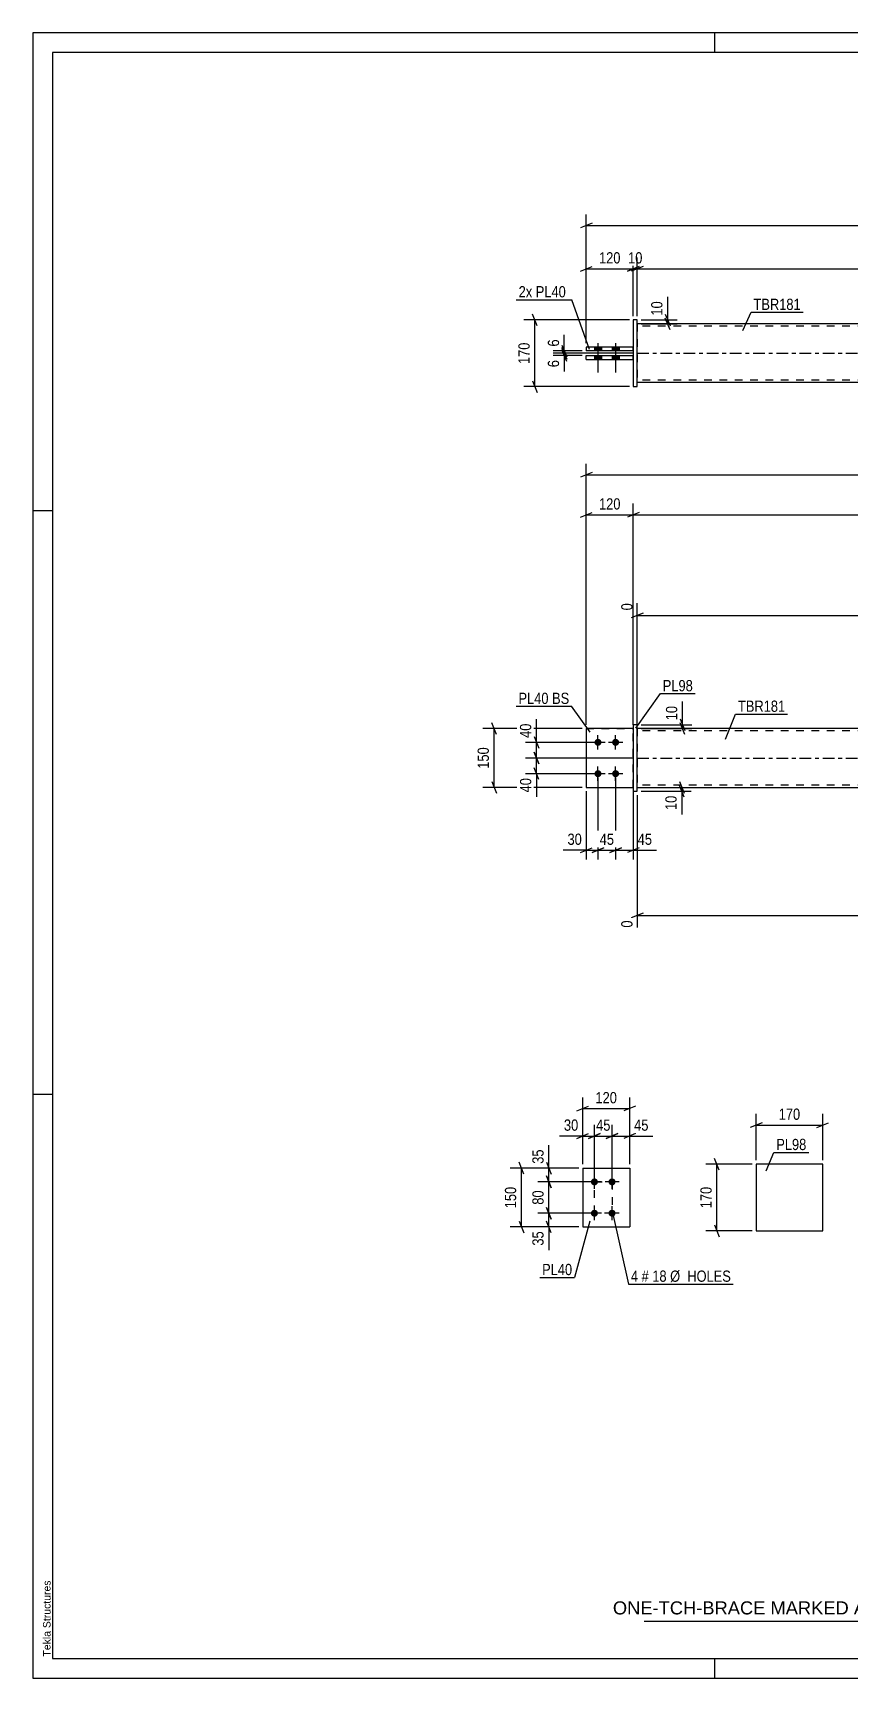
# Model space of a CAD drawing. Header units: millimetres. Extents: x 0 to 594, y 0 to 420.
# Drawn here: x 0 to 208.3, y 0 to 420 of the extents above; entities that cross this region are included whole.
import ezdxf

# ---------------------------------------------------------------- set-up
doc = ezdxf.new("R2010")
doc.units = ezdxf.units.MM
doc.linetypes.add('DXK_LINE_DOT2', pattern=[3.9198, 1.9599, -1.9599])
doc.linetypes.add('DXK_LINE_DOT3', pattern=[5.9187, 2.979, -0.9799, 0.9799, -0.9799])
doc.styles.add('Arial', font='ARIAL.TTF', dxfattribs={"height": 0.2})
doc.styles.add('Arial Narrow', font='ARIALN.TTF', dxfattribs={"height": 0.2})

# ---------------------------------------------------------------- blocks, each defined once
blk = doc.blocks.new('Unknown-581560036-1128')
at = {"color": 5, "linetype": 'Continuous'}
for p, q in [((594, 420), (0, 420)), ((0, 420), (0, 0)), ((174, 415), (174, 420)), ((589, 415), (5, 415)), ((5, 415), (5, 5)), ((5, 298), (0, 298)), ((5, 149), (0, 149)), ((5, 5), (589, 5)), ((174, 0), (174, 5)), ((0, 0), (594, 0))]:
    blk.add_line(p, q, dxfattribs=at)
at = {"color": 174, "linetype": 'Continuous', "style": 'Arial'}
blk.add_text('Tekla Structures', height=1.9102, rotation=90, dxfattribs=at).set_placement((4.5, 5.5))
blk = doc.blocks.new('Part-581560036-1555 - 1539')
at = {"color": 2, "linetype": 'Continuous'}
for p, q in [((140.28, 130.18), (140.28, 115.18)), ((140.28, 130.18), (152.28, 130.18)), ((152.28, 130.18), (152.28, 115.18)), ((140.28, 115.18), (152.28, 115.18))]:
    blk.add_line(p, q, dxfattribs=at)
blk = doc.blocks.new('Bolt-581560036-1560 - 1539')
at = {"linetype": 'Continuous'}
for points in [[(143.28, 125.78, -1), (143.28, 127.58, -1)], [(147.78, 125.78, -1), (147.78, 127.58, -1)], [(143.28, 117.78, -1), (143.28, 119.58, -1)], [(147.78, 117.78, -1), (147.78, 119.58, -1)]]:
    blk.add_hatch(color=1, dxfattribs=at).paths.add_polyline_path(points)
at = {"color": 1, "linetype": 'Continuous'}
for p, q in [((145.08, 126.68), (141.48, 126.68)), ((143.28, 124.88), (143.28, 128.48)), ((149.58, 126.68), (145.98, 126.68)), ((147.78, 124.88), (147.78, 128.48)), ((145.08, 118.68), (141.48, 118.68)), ((143.28, 116.88), (143.28, 120.48)), ((149.58, 118.68), (145.98, 118.68)), ((147.78, 116.88), (147.78, 120.48))]:
    blk.add_line(p, q, dxfattribs=at)
blk = doc.blocks.new('Bolt-581560036-1912 - 1907')
at = {"linetype": 'Continuous'}
for points in [[(144.19, 237.99, -1), (144.19, 239.79, -1)], [(148.69, 237.99, -1), (148.69, 239.79, -1)], [(144.19, 229.99, -1), (144.19, 231.79, -1)], [(148.69, 229.99, -1), (148.69, 231.79, -1)]]:
    blk.add_hatch(color=1, dxfattribs=at).paths.add_polyline_path(points)
at = {"color": 1, "linetype": 'Continuous'}
for p, q in [((144.19, 237.09), (144.19, 240.69)), ((148.69, 237.09), (148.69, 240.69)), ((145.99, 238.89), (142.39, 238.89)), ((150.49, 238.89), (146.89, 238.89)), ((144.19, 229.09), (144.19, 232.69)), ((148.69, 229.09), (148.69, 232.69)), ((145.99, 230.89), (142.39, 230.89)), ((150.49, 230.89), (146.89, 230.89))]:
    blk.add_line(p, q, dxfattribs=at)
blk = doc.blocks.new('Part-581560036-1923 - 1907')
at = {"color": 2, "linetype": 'Continuous'}
for p, q in [((154.19, 243.39), (153.19, 243.39)), ((153.19, 243.39), (153.19, 226.39)), ((154.19, 226.39), (154.19, 243.39)), ((153.19, 226.39), (154.19, 226.39))]:
    blk.add_line(p, q, dxfattribs=at)
blk = doc.blocks.new('Part-581560036-1928 - 1907')
at = {"color": 7, "linetype": 'DXK_LINE_DOT2'}
for p, q in [((141.19, 242.39), (141.19, 227.39)), ((141.19, 242.39), (153.19, 242.39)), ((153.19, 242.39), (153.19, 227.39)), ((141.19, 227.39), (153.19, 227.39))]:
    blk.add_line(p, q, dxfattribs=at)
blk = doc.blocks.new('Part-581560036-1933 - 1907')
at = {"color": 2, "linetype": 'Continuous'}
for p, q in [((141.19, 242.39), (141.19, 227.39)), ((153.19, 242.39), (141.19, 242.39)), ((141.19, 227.39), (153.19, 227.39))]:
    blk.add_line(p, q, dxfattribs=at)
at = {"color": 7, "linetype": 'DXK_LINE_DOT2'}
blk.add_line((153.19, 227.39), (153.19, 242.39), dxfattribs=at)
blk = doc.blocks.new('Part-581560036-1943 - 1907')
at = {"linetype": 'Continuous'}
blk.add_hatch(color=2, dxfattribs=at).paths.add_polyline_path([(421.52, 227.39), (420.72, 228.79), (422.32, 228.79)])
at = {"color": 2, "linetype": 'Continuous'}
for p, q in [((451.52, 242.39), (154.19, 242.39)), ((154.19, 227.39), (451.52, 227.39)), ((421.52, 227.39), (420.72, 228.79)), ((420.72, 228.79), (422.32, 228.79)), ((422.32, 228.79), (421.52, 227.39))]:
    blk.add_line(p, q, dxfattribs=at)
at = {"color": 7, "linetype": 'DXK_LINE_DOT2'}
for p, q in [((154.19, 242.39), (154.19, 227.39)), ((451.52, 241.79), (154.19, 241.79)), ((301.3, 242.39), (301.3, 241.79)), ((324.82, 242.39), (324.82, 241.79)), ((451.52, 227.39), (451.52, 242.39)), ((451.52, 227.99), (154.19, 227.99)), ((314.15, 227.39), (314.15, 227.99)), ((337.67, 227.39), (337.67, 227.99))]:
    blk.add_line(p, q, dxfattribs=at)
at = {"color": 7, "linetype": 'DXK_LINE_DOT3'}
blk.add_line((154.19, 234.89), (451.52, 234.89), dxfattribs=at)
at = {"color": 2, "linetype": 'Continuous'}
blk.add_circle((421.52, 228.29), 1, dxfattribs=at)
blk = doc.blocks.new('Bolt-581560036-2355 - 2348')
at = {"linetype": 'Continuous'}
for points in [[(143.29, 338.81), (145.09, 338.81), (145.09, 339.81), (143.29, 339.81)], [(143.29, 338.81), (145.09, 338.81), (145.09, 339.81), (143.29, 339.81)], [(143.29, 336.61), (145.09, 336.61), (145.09, 337.61), (143.29, 337.61)], [(143.29, 336.61), (145.09, 336.61), (145.09, 337.61), (143.29, 337.61)], [(147.79, 338.81), (149.59, 338.81), (149.59, 339.81), (147.79, 339.81)], [(147.79, 338.81), (149.59, 338.81), (149.59, 339.81), (147.79, 339.81)], [(147.79, 336.61), (149.59, 336.61), (149.59, 337.61), (147.79, 337.61)], [(147.79, 336.61), (149.59, 336.61), (149.59, 337.61), (147.79, 337.61)]]:
    blk.add_hatch(color=1, dxfattribs=at).paths.add_polyline_path(points)
at = {"color": 1, "linetype": 'Continuous'}
for p, q in [((144.19, 340.81), (144.19, 333.31)), ((144.19, 340.81), (144.19, 333.31)), ((148.69, 340.81), (148.69, 333.31)), ((148.69, 340.81), (148.69, 333.31)), ((143.29, 339.81), (143.29, 338.81)), ((143.29, 339.81), (143.29, 338.81)), ((143.29, 337.61), (143.29, 336.61)), ((143.29, 337.61), (143.29, 336.61)), ((145.09, 339.81), (145.09, 338.81)), ((145.09, 339.81), (145.09, 338.81)), ((145.09, 337.61), (145.09, 336.61)), ((145.09, 337.61), (145.09, 336.61)), ((147.79, 339.81), (147.79, 338.81)), ((147.79, 339.81), (147.79, 338.81)), ((147.79, 337.61), (147.79, 336.61)), ((147.79, 337.61), (147.79, 336.61)), ((149.59, 339.81), (149.59, 338.81)), ((149.59, 339.81), (149.59, 338.81)), ((149.59, 337.61), (149.59, 336.61)), ((149.59, 337.61), (149.59, 336.61))]:
    blk.add_line(p, q, dxfattribs=at)
blk = doc.blocks.new('Part-581560036-2362 - 2348')
at = {"color": 2, "linetype": 'Continuous'}
for p, q in [((141.19, 339.81), (141.19, 338.81)), ((153.19, 339.81), (141.19, 339.81)), ((153.19, 338.81), (141.19, 338.81))]:
    blk.add_line(p, q, dxfattribs=at)
at = {"color": 7, "linetype": 'DXK_LINE_DOT2'}
blk.add_line((153.19, 338.81), (153.19, 339.81), dxfattribs=at)
blk = doc.blocks.new('Part-581560036-2357 - 2348')
at = {"color": 2, "linetype": 'Continuous'}
for p, q in [((154.19, 346.71), (153.19, 346.71)), ((153.19, 346.71), (153.19, 329.71)), ((154.19, 329.71), (154.19, 346.71)), ((153.19, 329.71), (154.19, 329.71))]:
    blk.add_line(p, q, dxfattribs=at)
blk = doc.blocks.new('Part-581560036-2367 - 2348')
at = {"color": 2, "linetype": 'Continuous'}
for p, q in [((141.19, 336.61), (141.19, 337.61)), ((141.19, 337.61), (153.19, 337.61)), ((141.19, 336.61), (153.19, 336.61))]:
    blk.add_line(p, q, dxfattribs=at)
at = {"color": 7, "linetype": 'DXK_LINE_DOT2'}
blk.add_line((153.19, 336.61), (153.19, 337.61), dxfattribs=at)
blk = doc.blocks.new('Part-581560036-2387 - 2348')
at = {"linetype": 'Continuous'}
blk.add_hatch(color=2, dxfattribs=at).paths.add_polyline_path([(421.52, 338.21), (420.72, 339.61), (422.32, 339.61)])
at = {"color": 2, "linetype": 'Continuous'}
for p, q in [((451.52, 345.71), (154.19, 345.71)), ((324.82, 338.91), (301.3, 338.91)), ((301.3, 338.81), (301.3, 338.91)), ((301.3, 337.61), (301.3, 337.51)), ((324.82, 337.51), (301.3, 337.51)), ((314.15, 338.81), (314.15, 338.91)), ((314.15, 337.61), (314.15, 337.51)), ((324.82, 337.51), (324.82, 338.91)), ((421.52, 338.21), (420.72, 339.61)), ((420.72, 339.61), (422.32, 339.61)), ((422.32, 339.61), (421.52, 338.21)), ((451.52, 330.71), (154.19, 330.71))]:
    blk.add_line(p, q, dxfattribs=at)
at = {"color": 7, "linetype": 'DXK_LINE_DOT2'}
for p, q in [((154.19, 345.71), (154.19, 330.71)), ((451.52, 345.11), (154.19, 345.11)), ((451.52, 345.71), (451.52, 330.71)), ((301.3, 337.51), (301.3, 338.81)), ((314.15, 337.51), (314.15, 338.81)), ((324.82, 338.91), (337.67, 338.91)), ((337.67, 337.51), (324.82, 337.51)), ((337.67, 338.91), (337.67, 337.51)), ((451.52, 331.31), (154.19, 331.31))]:
    blk.add_line(p, q, dxfattribs=at)
at = {"color": 7, "linetype": 'DXK_LINE_DOT3'}
blk.add_line((154.19, 338.21), (451.52, 338.21), dxfattribs=at)
at = {"color": 2, "linetype": 'Continuous'}
blk.add_circle((421.52, 339.11), 1, dxfattribs=at)
blk = doc.blocks.new('Part-581560036-1515 - 1499')
at = {"color": 2, "linetype": 'Continuous'}
for p, q in [((201.54, 131.18), (184.54, 131.18)), ((184.54, 131.18), (184.54, 114.18)), ((201.54, 114.18), (201.54, 131.18)), ((184.54, 114.18), (201.54, 114.18))]:
    blk.add_line(p, q, dxfattribs=at)
blk = doc.blocks.new('Rectangle-581560036-1675 - 1539')
at = {"color": 1, "linetype": 'DXK_LINE_DOT2'}
blk.add_lwpolyline([(143.28, 126.68), (147.78, 126.68), (147.78, 118.68), (143.28, 118.68), (143.28, 126.68)], close=True, dxfattribs=at)
blk = doc.blocks.new('StraightDimension-581560036-1562 - 1539')
at = {"color": 7, "linetype": 'Continuous'}
for p, q in [((140.28, 131.18), (140.28, 148.24)), ((152.28, 131.18), (152.28, 148.24)), ((138.78, 144.79), (141.78, 145.99)), ((140.28, 145.39), (152.28, 145.39)), ((153.78, 145.99), (150.78, 144.79))]:
    blk.add_line(p, q, dxfattribs=at)
at = {"color": 0}
blk.add_wipeout([(149.63, 146.14), (149.63, 150.34), (142.94, 150.34), (142.94, 146.14)], dxfattribs=at)
at = {"color": 3, "style": 'Arial Narrow'}
blk.add_text('120', height=2.863, dxfattribs=at).set_placement((143.54, 146.74))
blk = doc.blocks.new('StraightDimension-581560036-1662 - 1539')
at = {"color": 7, "linetype": 'Continuous'}
for p, q in [((142.28, 118.68), (128.8, 118.68)), ((131.05, 120.18), (132.25, 117.18)), ((131.65, 115.18), (131.65, 118.68)), ((139.28, 115.18), (128.8, 115.18)), ((132.25, 113.68), (131.05, 116.68))]:
    blk.add_line(p, q, dxfattribs=at)
at = {"color": 0}
blk.add_wipeout([(130.9, 114.65), (126.7, 114.65), (126.7, 109.8), (130.9, 109.8)], dxfattribs=at)
at = {"color": 7, "linetype": 'Continuous'}
blk.add_line((131.65, 115.18), (131.65, 109.27), dxfattribs=at)
blk.add_line((131.65, 115.18), (131.65, 109.27), dxfattribs=at)
at = {"color": 3, "style": 'Arial Narrow'}
blk.add_text('35', height=2.863, rotation=90.0002, dxfattribs=at).set_placement((130.3, 110.4))
blk = doc.blocks.new('StraightDimension-581560036-1598 - 1539')
at = {"color": 7, "linetype": 'Continuous'}
for p, q in [((141.78, 137.79), (144.78, 138.99)), ((143.28, 127.68), (143.28, 141.24)), ((149.28, 138.99), (146.28, 137.79)), ((147.78, 127.68), (147.78, 141.24)), ((143.28, 138.39), (147.78, 138.39))]:
    blk.add_line(p, q, dxfattribs=at)
at = {"color": 0}
blk.add_wipeout([(147.96, 139.14), (147.96, 143.34), (143.11, 143.34), (143.11, 139.14)], dxfattribs=at)
at = {"color": 3, "style": 'Arial Narrow'}
blk.add_text('45', height=2.863, dxfattribs=at).set_placement((143.71, 139.74))
blk = doc.blocks.new('StraightDimension-581560036-1582 - 1539')
at = {"color": 7, "linetype": 'Continuous'}
for p, q in [((146.28, 137.79), (149.28, 138.99)), ((147.78, 127.68), (147.78, 141.24)), ((153.78, 138.99), (150.78, 137.79)), ((152.28, 131.18), (152.28, 141.24)), ((147.78, 138.39), (152.28, 138.39))]:
    blk.add_line(p, q, dxfattribs=at)
at = {"color": 0}
blk.add_wipeout([(157.67, 139.14), (157.67, 143.34), (152.81, 143.34), (152.81, 139.14)], dxfattribs=at)
at = {"color": 7, "linetype": 'Continuous'}
blk.add_line((152.28, 138.39), (158.19, 138.39), dxfattribs=at)
blk.add_line((152.28, 138.39), (158.19, 138.39), dxfattribs=at)
at = {"color": 3, "style": 'Arial Narrow'}
blk.add_text('45', height=2.863, dxfattribs=at).set_placement((153.41, 139.74))
blk = doc.blocks.new('StraightDimension-581560036-1608 - 1539')
at = {"color": 7, "linetype": 'Continuous'}
for p, q in [((138.78, 137.79), (141.78, 138.99)), ((140.28, 131.18), (140.28, 141.24)), ((144.78, 138.99), (141.78, 137.79)), ((143.28, 127.68), (143.28, 141.24)), ((140.28, 138.39), (143.28, 138.39))]:
    blk.add_line(p, q, dxfattribs=at)
at = {"color": 0}
blk.add_wipeout([(139.76, 139.14), (139.76, 143.34), (134.9, 143.34), (134.9, 139.14)], dxfattribs=at)
at = {"color": 7, "linetype": 'Continuous'}
blk.add_line((140.28, 138.39), (134.38, 138.39), dxfattribs=at)
blk.add_line((140.28, 138.39), (134.38, 138.39), dxfattribs=at)
at = {"color": 3, "style": 'Arial Narrow'}
blk.add_text('30', height=2.863, dxfattribs=at).set_placement((135.5, 139.74))
blk = doc.blocks.new('StraightDimension-581560036-1622 - 1539')
at = {"color": 7, "linetype": 'Continuous'}
for p, q in [((125.25, 128.68), (124.05, 131.68)), ((139.28, 130.18), (121.8, 130.18)), ((124.65, 115.18), (124.65, 130.18)), ((139.28, 115.18), (121.8, 115.18)), ((124.05, 116.68), (125.25, 113.68))]:
    blk.add_line(p, q, dxfattribs=at)
at = {"color": 0}
blk.add_wipeout([(123.9, 126.02), (119.7, 126.02), (119.7, 119.34), (123.9, 119.34)], dxfattribs=at)
at = {"color": 3, "style": 'Arial Narrow'}
blk.add_text('150', height=2.863, rotation=90.0002, dxfattribs=at).set_placement((123.3, 119.94))
blk = doc.blocks.new('StraightDimension-581560036-1639 - 1539')
at = {"color": 7, "linetype": 'Continuous'}
for p, q in [((131.05, 131.68), (132.25, 128.68)), ((139.28, 130.18), (128.8, 130.18)), ((142.28, 126.68), (128.8, 126.68)), ((132.25, 125.18), (131.05, 128.18)), ((131.65, 126.68), (131.65, 130.18))]:
    blk.add_line(p, q, dxfattribs=at)
at = {"color": 0}
blk.add_wipeout([(130.9, 135.56), (126.7, 135.56), (126.7, 130.7), (130.9, 130.7)], dxfattribs=at)
at = {"color": 7, "linetype": 'Continuous'}
blk.add_line((131.65, 130.18), (131.65, 136.09), dxfattribs=at)
blk.add_line((131.65, 130.18), (131.65, 136.09), dxfattribs=at)
at = {"color": 3, "style": 'Arial Narrow'}
blk.add_text('35', height=2.863, rotation=90.0002, dxfattribs=at).set_placement((130.3, 131.3))
blk = doc.blocks.new('StraightDimension-581560036-1652 - 1539')
at = {"color": 7, "linetype": 'Continuous'}
for p, q in [((142.28, 126.68), (128.8, 126.68)), ((131.05, 128.18), (132.25, 125.18)), ((131.65, 118.68), (131.65, 126.68)), ((142.28, 118.68), (128.8, 118.68)), ((132.25, 117.18), (131.05, 120.18))]:
    blk.add_line(p, q, dxfattribs=at)
at = {"color": 0}
blk.add_wipeout([(130.9, 125.11), (126.7, 125.11), (126.7, 120.25), (130.9, 120.25)], dxfattribs=at)
at = {"color": 3, "style": 'Arial Narrow'}
blk.add_text('80', height=2.863, rotation=90.0002, dxfattribs=at).set_placement((130.3, 120.85))
blk = doc.blocks.new('StraightDimension-581560036-2163 - 1907')
at = {"color": 7, "linetype": 'Continuous'}
for p, q in [((165.15, 244.89), (166.35, 241.89)), ((166.35, 240.89), (165.15, 243.89)), ((155.19, 243.39), (168.15, 243.39)), ((155.19, 242.39), (168.15, 242.39)), ((165.75, 242.39), (165.75, 243.39))]:
    blk.add_line(p, q, dxfattribs=at)
at = {"color": 0}
blk.add_wipeout([(165, 248.77), (160.8, 248.77), (160.8, 243.92), (165, 243.92)], dxfattribs=at)
at = {"color": 7, "linetype": 'Continuous'}
blk.add_line((165.75, 243.39), (165.75, 249.3), dxfattribs=at)
blk.add_line((165.75, 243.39), (165.75, 249.3), dxfattribs=at)
at = {"color": 3, "style": 'Arial Narrow'}
blk.add_text('10', height=2.863, rotation=90.0002, dxfattribs=at).set_placement((164.4, 244.52))
blk = doc.blocks.new('StraightDimension-581560036-2239 - 1907')
at = {"color": 7, "linetype": 'Continuous'}
for p, q in [((148.69, 229.89), (148.69, 208.97)), ((153.19, 226.39), (153.19, 208.97)), ((147.19, 210.77), (150.19, 211.97)), ((148.69, 211.37), (153.19, 211.37)), ((154.69, 211.97), (151.69, 210.77))]:
    blk.add_line(p, q, dxfattribs=at)
at = {"color": 0}
blk.add_wipeout([(158.57, 212.12), (158.57, 216.32), (153.72, 216.32), (153.72, 212.12)], dxfattribs=at)
at = {"color": 7, "linetype": 'Continuous'}
blk.add_line((153.19, 211.37), (159.1, 211.37), dxfattribs=at)
blk.add_line((153.19, 211.37), (159.1, 211.37), dxfattribs=at)
at = {"color": 3, "style": 'Arial Narrow'}
blk.add_text('45', height=2.863, dxfattribs=at).set_placement((154.32, 212.72))
blk = doc.blocks.new('StraightDimension-581560036-2253 - 1907')
at = {"color": 7, "linetype": 'Continuous'}
for p, q in [((298.58, 253.32), (298.58, 284.4)), ((154.19, 243.39), (154.19, 274.41)), ((155.69, 271.88), (152.69, 270.68)), ((154.19, 271.28), (298.58, 271.28)), ((297.08, 270.68), (300.08, 271.88))]:
    blk.add_line(p, q, dxfattribs=at)
at = {"color": 0, "linetype": 'Continuous'}
for points in [[(297.98, 285), (293.78, 285), (293.78, 276.48), (297.98, 276.48)], [(153.59, 275.01), (149.39, 275.01), (149.39, 271.98), (153.59, 271.98)]]:
    blk.add_wipeout(points, dxfattribs=at)
at = {"color": 0}
blk.add_wipeout([(230.64, 272.03), (230.64, 276.23), (222.13, 276.23), (222.13, 272.03)], dxfattribs=at)
at = {"color": 3, "linetype": 'Continuous', "style": 'Arial Narrow'}
for s, height, p in [('1444', 2.863, (297.38, 277.08)), ('0', 2.86, (152.99, 272.58))]:
    blk.add_text(s, height=height, rotation=90.0002, dxfattribs=at).set_placement(p)
at = {"color": 3, "style": 'Arial Narrow'}
blk.add_text('1444', height=2.863, dxfattribs=at).set_placement((222.73, 272.63))
blk = doc.blocks.new('StraightDimension-581560036-1990 - 1907')
at = {"color": 7, "linetype": 'Continuous'}
for p, q in [((153.19, 243.39), (153.19, 299.82)), ((451.52, 244.39), (451.52, 299.82)), ((154.69, 297.57), (151.69, 296.37)), ((153.19, 296.97), (451.52, 296.97)), ((450.02, 296.37), (453.02, 297.57))]:
    blk.add_line(p, q, dxfattribs=at)
at = {"color": 0}
blk.add_wipeout([(306.61, 297.72), (306.61, 301.92), (298.1, 301.92), (298.1, 297.72)], dxfattribs=at)
at = {"color": 3, "style": 'Arial Narrow'}
blk.add_text('2983', height=2.863, dxfattribs=at).set_placement((298.7, 298.32))
blk = doc.blocks.new('StraightDimension-581560036-2001 - 1907')
at = {"color": 7, "linetype": 'Continuous'}
for p, q in [((141.19, 243.39), (141.19, 299.82)), ((153.19, 243.39), (153.19, 299.82)), ((139.69, 296.37), (142.69, 297.57)), ((141.19, 296.97), (153.19, 296.97)), ((154.69, 297.57), (151.69, 296.37))]:
    blk.add_line(p, q, dxfattribs=at)
at = {"color": 0}
blk.add_wipeout([(150.54, 297.72), (150.54, 301.92), (143.85, 301.92), (143.85, 297.72)], dxfattribs=at)
at = {"color": 3, "style": 'Arial Narrow'}
blk.add_text('120', height=2.863, dxfattribs=at).set_placement((144.45, 298.32))
blk = doc.blocks.new('StraightDimension-581560036-2073 - 1907')
at = {"color": 7, "linetype": 'Continuous'}
for p, q in [((118.29, 240.89), (117.09, 243.89)), ((140.19, 242.39), (114.84, 242.39)), ((117.69, 227.39), (117.69, 242.39)), ((140.19, 227.39), (114.84, 227.39)), ((117.09, 228.89), (118.29, 225.89))]:
    blk.add_line(p, q, dxfattribs=at)
at = {"color": 0}
blk.add_wipeout([(116.94, 238.23), (112.74, 238.23), (112.74, 231.55), (116.94, 231.55)], dxfattribs=at)
at = {"color": 3, "style": 'Arial Narrow'}
blk.add_text('150', height=2.863, rotation=90.0002, dxfattribs=at).set_placement((116.34, 232.15))
blk = doc.blocks.new('StraightDimension-581560036-2215 - 1907')
at = {"color": 7, "linetype": 'Continuous'}
for p, q in [((313.15, 228.23), (313.15, 186.1)), ((154.19, 225.39), (154.19, 191.59)), ((155.69, 195.31), (152.69, 194.11)), ((154.19, 194.71), (313.15, 194.71)), ((311.65, 194.11), (314.65, 195.31))]:
    blk.add_line(p, q, dxfattribs=at)
at = {"color": 0}
blk.add_wipeout([(237.93, 195.46), (237.93, 199.66), (229.41, 199.66), (229.41, 195.46)], dxfattribs=at)
at = {"color": 0, "linetype": 'Continuous'}
for points in [[(153.59, 194.01), (149.39, 194.01), (149.39, 190.99), (153.59, 190.99)], [(312.55, 194.01), (308.35, 194.01), (308.35, 185.5), (312.55, 185.5)]]:
    blk.add_wipeout(points, dxfattribs=at)
at = {"color": 3, "style": 'Arial Narrow'}
blk.add_text('1590', height=2.863, dxfattribs=at).set_placement((230.01, 196.06))
at = {"color": 3, "linetype": 'Continuous', "style": 'Arial Narrow'}
for s, height, p in [('0', 2.86, (152.99, 191.59)), ('1590', 2.863, (311.95, 186.1))]:
    blk.add_text(s, height=height, rotation=90.0002, dxfattribs=at).set_placement(p)
blk = doc.blocks.new('StraightDimension-581560036-2304 - 1907')
at = {"color": 7, "linetype": 'Continuous'}
for p, q in [((142.69, 307.75), (139.69, 306.55)), ((141.19, 243.39), (141.19, 310)), ((141.19, 307.15), (464.52, 307.15)), ((463.02, 306.55), (466.02, 307.75)), ((464.52, 243.39), (464.52, 310))]:
    blk.add_line(p, q, dxfattribs=at)
at = {"color": 0}
blk.add_wipeout([(307.11, 307.9), (307.11, 312.1), (298.6, 312.1), (298.6, 307.9)], dxfattribs=at)
at = {"color": 3, "style": 'Arial Narrow'}
blk.add_text('3233', height=2.863, dxfattribs=at).set_placement((299.2, 308.5))
blk = doc.blocks.new('StraightDimension-581560036-2136 - 1907')
at = {"color": 7, "linetype": 'Continuous'}
for p, q in [((127.9, 240.39), (129.1, 237.39)), ((143.19, 238.89), (125.65, 238.89)), ((129.1, 233.39), (127.9, 236.39)), ((128.5, 234.89), (128.5, 238.89)), ((153.19, 234.89), (125.65, 234.89))]:
    blk.add_line(p, q, dxfattribs=at)
at = {"color": 0}
blk.add_wipeout([(127.75, 244.27), (123.55, 244.27), (123.55, 239.42), (127.75, 239.42)], dxfattribs=at)
at = {"color": 7, "linetype": 'Continuous'}
blk.add_line((128.5, 238.89), (128.5, 244.8), dxfattribs=at)
blk.add_line((128.5, 238.89), (128.5, 244.8), dxfattribs=at)
at = {"color": 3, "style": 'Arial Narrow'}
blk.add_text('40', height=2.863, rotation=90.0002, dxfattribs=at).set_placement((127.15, 240.02))
blk = doc.blocks.new('StraightDimension-581560036-2149 - 1907')
at = {"color": 7, "linetype": 'Continuous'}
for p, q in [((127.9, 236.39), (129.1, 233.39)), ((153.19, 234.89), (125.65, 234.89)), ((129.1, 229.39), (127.9, 232.39)), ((128.5, 230.89), (128.5, 234.89)), ((143.19, 230.89), (125.65, 230.89))]:
    blk.add_line(p, q, dxfattribs=at)
at = {"color": 0}
blk.add_wipeout([(127.75, 230.37), (123.55, 230.37), (123.55, 225.51), (127.75, 225.51)], dxfattribs=at)
at = {"color": 7, "linetype": 'Continuous'}
blk.add_line((128.5, 230.89), (128.5, 224.98), dxfattribs=at)
blk.add_line((128.5, 230.89), (128.5, 224.98), dxfattribs=at)
at = {"color": 3, "style": 'Arial Narrow'}
blk.add_text('40', height=2.863, rotation=90.0002, dxfattribs=at).set_placement((127.15, 226.11))
blk = doc.blocks.new('StraightDimension-581560036-2172 - 1907')
at = {"color": 7, "linetype": 'Continuous'}
for p, q in [((155.19, 227.39), (168, 227.39)), ((165, 228.89), (166.2, 225.89)), ((166.2, 224.89), (165, 227.89)), ((165.6, 226.39), (165.6, 227.39)), ((155.19, 226.39), (168, 226.39))]:
    blk.add_line(p, q, dxfattribs=at)
at = {"color": 0}
blk.add_wipeout([(164.85, 225.87), (160.65, 225.87), (160.65, 221.01), (164.85, 221.01)], dxfattribs=at)
at = {"color": 7, "linetype": 'Continuous'}
blk.add_line((165.6, 226.39), (165.6, 220.48), dxfattribs=at)
blk.add_line((165.6, 226.39), (165.6, 220.48), dxfattribs=at)
at = {"color": 3, "style": 'Arial Narrow'}
blk.add_text('10', height=2.863, rotation=90.0002, dxfattribs=at).set_placement((164.25, 221.61))
blk = doc.blocks.new('StraightDimension-581560036-2222 - 1907')
at = {"color": 7, "linetype": 'Continuous'}
for p, q in [((144.19, 229.89), (144.19, 208.97)), ((141.19, 226.39), (141.19, 208.97)), ((139.69, 210.77), (142.69, 211.97)), ((141.19, 211.37), (144.19, 211.37)), ((145.69, 211.97), (142.69, 210.77))]:
    blk.add_line(p, q, dxfattribs=at)
at = {"color": 0}
blk.add_wipeout([(140.67, 212.12), (140.67, 216.32), (135.81, 216.32), (135.81, 212.12)], dxfattribs=at)
at = {"color": 7, "linetype": 'Continuous'}
blk.add_line((141.19, 211.37), (135.29, 211.37), dxfattribs=at)
blk.add_line((141.19, 211.37), (135.29, 211.37), dxfattribs=at)
at = {"color": 3, "style": 'Arial Narrow'}
blk.add_text('30', height=2.863, dxfattribs=at).set_placement((136.41, 212.72))
blk = doc.blocks.new('StraightDimension-581560036-2232 - 1907')
at = {"color": 7, "linetype": 'Continuous'}
for p, q in [((144.19, 229.89), (144.19, 208.97)), ((148.69, 229.89), (148.69, 208.97)), ((142.69, 210.77), (145.69, 211.97)), ((144.19, 211.37), (148.69, 211.37)), ((150.19, 211.97), (147.19, 210.77))]:
    blk.add_line(p, q, dxfattribs=at)
at = {"color": 0}
blk.add_wipeout([(148.87, 212.12), (148.87, 216.32), (144.02, 216.32), (144.02, 212.12)], dxfattribs=at)
at = {"color": 3, "style": 'Arial Narrow'}
blk.add_text('45', height=2.863, dxfattribs=at).set_placement((144.62, 212.72))
blk = doc.blocks.new('StraightDimension-581560036-2419 - 2348')
at = {"color": 7, "linetype": 'Continuous'}
for p, q in [((141.19, 340.81), (141.19, 362.65)), ((153.19, 347.71), (153.19, 362.65)), ((139.69, 359.2), (142.69, 360.4)), ((141.19, 359.8), (153.19, 359.8)), ((154.69, 360.4), (151.69, 359.2))]:
    blk.add_line(p, q, dxfattribs=at)
at = {"color": 0}
blk.add_wipeout([(150.54, 360.55), (150.54, 364.75), (143.85, 364.75), (143.85, 360.55)], dxfattribs=at)
at = {"color": 3, "style": 'Arial Narrow'}
blk.add_text('120', height=2.863, dxfattribs=at).set_placement((144.45, 361.15))
blk = doc.blocks.new('StraightDimension-581560036-2398 - 2348')
at = {"color": 7, "linetype": 'Continuous'}
for p, q in [((142.69, 371.4), (139.69, 370.2)), ((141.19, 340.81), (141.19, 373.65)), ((141.19, 370.8), (464.52, 370.8)), ((463.02, 370.2), (466.02, 371.4)), ((464.52, 340.81), (464.52, 373.65))]:
    blk.add_line(p, q, dxfattribs=at)
at = {"color": 0}
blk.add_wipeout([(307.11, 371.55), (307.11, 375.75), (298.6, 375.75), (298.6, 371.55)], dxfattribs=at)
at = {"color": 3, "style": 'Arial Narrow'}
blk.add_text('3233', height=2.863, dxfattribs=at).set_placement((299.2, 372.15))
blk = doc.blocks.new('StraightDimension-581560036-2409 - 2348')
at = {"color": 7, "linetype": 'Continuous'}
for p, q in [((153.19, 347.71), (153.19, 362.65)), ((154.19, 347.71), (154.19, 362.65)), ((151.69, 359.2), (154.69, 360.4)), ((155.69, 360.4), (152.69, 359.2)), ((153.19, 359.8), (154.19, 359.8))]:
    blk.add_line(p, q, dxfattribs=at)
at = {"color": 0}
blk.add_wipeout([(156.12, 360.55), (156.12, 364.75), (151.27, 364.75), (151.27, 360.55)], dxfattribs=at)
at = {"color": 3, "style": 'Arial Narrow'}
blk.add_text('10', height=2.863, dxfattribs=at).set_placement((151.87, 361.15))
blk = doc.blocks.new('StraightDimension-581560036-2429 - 2348')
at = {"color": 7, "linetype": 'Continuous'}
for p, q in [((154.19, 347.71), (154.19, 362.65)), ((451.52, 347.71), (451.52, 362.65)), ((155.69, 360.4), (152.69, 359.2)), ((154.19, 359.8), (451.52, 359.8)), ((450.02, 359.2), (453.02, 360.4))]:
    blk.add_line(p, q, dxfattribs=at)
at = {"color": 0}
blk.add_wipeout([(307.11, 360.55), (307.11, 364.75), (298.6, 364.75), (298.6, 360.55)], dxfattribs=at)
at = {"color": 3, "style": 'Arial Narrow'}
blk.add_text('2973', height=2.863, dxfattribs=at).set_placement((299.2, 361.15))
blk = doc.blocks.new('StraightDimension-581560036-2460 - 2348')
at = {"color": 7, "linetype": 'Continuous'}
for p, q in [((152.19, 346.71), (125.25, 346.71)), ((128.7, 345.21), (127.5, 348.21)), ((128.1, 329.71), (128.1, 346.71)), ((152.19, 329.71), (125.25, 329.71)), ((127.5, 331.21), (128.7, 328.21))]:
    blk.add_line(p, q, dxfattribs=at)
at = {"color": 0}
blk.add_wipeout([(127.35, 341.55), (123.15, 341.55), (123.15, 334.86), (127.35, 334.86)], dxfattribs=at)
at = {"color": 3, "style": 'Arial Narrow'}
blk.add_text('170', height=2.863, rotation=90.0002, dxfattribs=at).set_placement((126.75, 335.46))
blk = doc.blocks.new('StraightDimension-581560036-2480 - 2348')
at = {"color": 7, "linetype": 'Continuous'}
for p, q in [((155.19, 346.71), (164.37, 346.71)), ((155.19, 345.71), (164.37, 345.71)), ((161.37, 348.21), (162.57, 345.21)), ((162.57, 344.21), (161.37, 347.21)), ((161.97, 345.71), (161.97, 346.71))]:
    blk.add_line(p, q, dxfattribs=at)
at = {"color": 0}
blk.add_wipeout([(161.22, 352.09), (157.02, 352.09), (157.02, 347.23), (161.22, 347.23)], dxfattribs=at)
at = {"color": 7, "linetype": 'Continuous'}
blk.add_line((161.97, 346.71), (161.97, 352.61), dxfattribs=at)
blk.add_line((161.97, 346.71), (161.97, 352.61), dxfattribs=at)
at = {"color": 3, "style": 'Arial Narrow'}
blk.add_text('10', height=2.863, rotation=90.0002, dxfattribs=at).set_placement((160.62, 347.83))
blk = doc.blocks.new('StraightDimension-581560036-2491 - 2348')
at = {"color": 7, "linetype": 'Continuous'}
for p, q in [((153.19, 338.21), (132.75, 338.21)), ((140.19, 337.61), (132.75, 337.61)), ((135, 339.71), (136.2, 336.71)), ((136.2, 336.11), (135, 339.11)), ((135.6, 337.61), (135.6, 338.21))]:
    blk.add_line(p, q, dxfattribs=at)
at = {"color": 0}
blk.add_wipeout([(134.85, 337.08), (130.65, 337.08), (130.65, 334.05), (134.85, 334.05)], dxfattribs=at)
at = {"color": 7, "linetype": 'Continuous'}
blk.add_line((135.6, 337.61), (135.6, 333.53), dxfattribs=at)
blk.add_line((135.6, 337.61), (135.6, 333.53), dxfattribs=at)
at = {"color": 3, "style": 'Arial Narrow'}
blk.add_text('6', height=2.86, rotation=90.0002, dxfattribs=at).set_placement((134.25, 334.65))
blk = doc.blocks.new('StraightDimension-581560036-2507 - 2348')
at = {"color": 7, "linetype": 'Continuous'}
for p, q in [((135, 340.31), (136.2, 337.31)), ((140.19, 338.81), (132.75, 338.81)), ((153.19, 338.21), (132.75, 338.21)), ((136.2, 336.71), (135, 339.71)), ((135.6, 338.21), (135.6, 338.81))]:
    blk.add_line(p, q, dxfattribs=at)
at = {"color": 0}
blk.add_wipeout([(134.85, 342.36), (130.65, 342.36), (130.65, 339.33), (134.85, 339.33)], dxfattribs=at)
at = {"color": 7, "linetype": 'Continuous'}
blk.add_line((135.6, 338.81), (135.6, 342.88), dxfattribs=at)
blk.add_line((135.6, 338.81), (135.6, 342.88), dxfattribs=at)
at = {"color": 3, "style": 'Arial Narrow'}
blk.add_text('6', height=2.86, rotation=90.0002, dxfattribs=at).set_placement((134.25, 339.93))
blk = doc.blocks.new('StraightDimension-581560036-1517 - 1499')
at = {"color": 7, "linetype": 'Continuous'}
for p, q in [((183.54, 131.18), (171.69, 131.18)), ((175.14, 129.68), (173.94, 132.68)), ((174.54, 114.18), (174.54, 131.18)), ((183.54, 114.18), (171.69, 114.18)), ((173.94, 115.68), (175.14, 112.68))]:
    blk.add_line(p, q, dxfattribs=at)
at = {"color": 0}
blk.add_wipeout([(173.79, 126.02), (169.59, 126.02), (169.59, 119.34), (173.79, 119.34)], dxfattribs=at)
at = {"color": 3, "style": 'Arial Narrow'}
blk.add_text('170', height=2.863, rotation=90.0002, dxfattribs=at).set_placement((173.19, 119.94))
blk = doc.blocks.new('StraightDimension-581560036-1526 - 1499')
at = {"color": 7, "linetype": 'Continuous'}
for p, q in [((184.54, 132.18), (184.54, 144.03)), ((201.54, 132.18), (201.54, 144.03)), ((186.04, 141.78), (183.04, 140.58)), ((184.54, 141.18), (201.54, 141.18)), ((200.04, 140.58), (203.04, 141.78))]:
    blk.add_line(p, q, dxfattribs=at)
at = {"color": 0}
blk.add_wipeout([(196.38, 141.93), (196.38, 146.13), (189.7, 146.13), (189.7, 141.93)], dxfattribs=at)
at = {"color": 3, "style": 'Arial Narrow'}
blk.add_text('170', height=2.863, dxfattribs=at).set_placement((190.3, 142.53))
blk = doc.blocks.new('Unknown-581560036-4430')
at = {"color": 7, "linetype": 'Continuous'}
blk.add_line((156, 14.5), (226, 14.5), dxfattribs=at)
at = {"color": 7, "style": 'Arial'}
blk.add_text('ONE-TCH-BRACE MARKED AS TBR181', height=3.3428, dxfattribs=at).set_placement((147.99, 16.25))
blk = doc.blocks.new('Mark-581560036-1551 - 1539')
at = {"color": 0}
blk.add_wipeout([(137.61, 102.88), (137.61, 105.88), (129.93, 105.88), (129.93, 102.88)], dxfattribs=at)
blk.add_wipeout([(137.61, 102.88), (137.61, 105.88), (129.93, 105.88), (129.93, 102.88)], dxfattribs=at)
at = {"color": 30, "linetype": 'Continuous'}
for p in [(142.13, 116.68), (129.33, 102.28)]:
    blk.add_line(p, (138.21, 102.28), dxfattribs=at)
at = {"color": 3, "style": 'Arial Narrow'}
blk.add_text('PL40', height=2.863, dxfattribs=at).set_placement((129.93, 102.88))
blk = doc.blocks.new('Mark-581560036-1556 - 1539')
at = {"color": 0}
blk.add_wipeout([(154.41, 101.18), (154.41, 104.18), (152.58, 104.18), (152.58, 101.18)], dxfattribs=at)
blk.add_wipeout([(154.41, 101.18), (154.41, 104.18), (152.58, 104.18), (152.58, 101.18)], dxfattribs=at)
at = {"color": 7, "linetype": 'Continuous'}
blk.add_line((147.9, 118.83), (151.98, 100.58), dxfattribs=at)
at = {"color": 0}
blk.add_wipeout([(157.14, 101.18), (157.14, 104.18), (155.31, 104.18), (155.31, 101.18)], dxfattribs=at)
blk.add_wipeout([(157.14, 101.18), (157.14, 104.18), (155.31, 104.18), (155.31, 101.18)], dxfattribs=at)
at = {"color": 3, "style": 'Arial Narrow'}
blk.add_text('4', height=2.86, dxfattribs=at).set_placement((152.58, 101.18))
at = {"color": 0}
blk.add_wipeout([(161.7, 101.18), (161.7, 104.18), (158.04, 104.18), (158.04, 101.18)], dxfattribs=at)
blk.add_wipeout([(161.7, 101.18), (161.7, 104.18), (158.04, 104.18), (158.04, 101.18)], dxfattribs=at)
at = {"color": 3, "style": 'Arial Narrow'}
blk.add_text('#', height=2.86, dxfattribs=at).set_placement((155.31, 101.18))
at = {"color": 0}
blk.add_wipeout([(178.12, 101.18), (178.12, 104.18), (162.6, 104.18), (162.6, 101.18)], dxfattribs=at)
blk.add_wipeout([(178.12, 101.18), (178.12, 104.18), (162.6, 104.18), (162.6, 101.18)], dxfattribs=at)
at = {"color": 7, "linetype": 'Continuous'}
blk.add_line((151.98, 100.58), (178.72, 100.58), dxfattribs=at)
at = {"color": 3, "style": 'Arial Narrow'}
for s, p in [('18', (158.04, 101.18)), ('Ø  HOLES', (162.6, 101.18))]:
    blk.add_text(s, height=2.863, dxfattribs=at).set_placement(p)
blk = doc.blocks.new('Mark-581560036-1919 - 1907')
at = {"color": 0}
blk.add_wipeout([(168.4, 251.93), (168.4, 254.93), (160.72, 254.93), (160.72, 251.93)], dxfattribs=at)
blk.add_wipeout([(168.4, 251.93), (168.4, 254.93), (160.72, 254.93), (160.72, 251.93)], dxfattribs=at)
at = {"color": 30, "linetype": 'Continuous'}
for p, q in [((153.83, 242.47), (160.12, 251.33)), ((160.12, 251.33), (169, 251.33))]:
    blk.add_line(p, q, dxfattribs=at)
at = {"color": 3, "style": 'Arial Narrow'}
blk.add_text('PL98', height=2.863, dxfattribs=at).set_placement((160.72, 251.93))
blk = doc.blocks.new('Mark-581560036-1939 - 1907')
at = {"color": 0}
blk.add_wipeout([(191.96, 246.68), (191.96, 249.68), (179.91, 249.68), (179.91, 246.68)], dxfattribs=at)
blk.add_wipeout([(191.96, 246.68), (191.96, 249.68), (179.91, 249.68), (179.91, 246.68)], dxfattribs=at)
at = {"color": 30, "linetype": 'Continuous'}
for p, q in [((176.71, 239.74), (179.31, 246.08)), ((179.31, 246.08), (192.56, 246.08))]:
    blk.add_line(p, q, dxfattribs=at)
at = {"color": 3, "style": 'Arial Narrow'}
blk.add_text('TBR181', height=2.863, dxfattribs=at).set_placement((179.91, 246.68))
blk = doc.blocks.new('MarkSet-581560036-2333 - 1907')
at = {"color": 0}
blk.add_wipeout([(131.57, 248.69), (131.57, 251.69), (123.9, 251.69), (123.9, 248.69)], dxfattribs=at)
blk.add_wipeout([(131.57, 248.69), (131.57, 251.69), (123.9, 251.69), (123.9, 248.69)], dxfattribs=at)
blk.add_wipeout([(136.85, 248.69), (136.85, 251.69), (132.47, 251.69), (132.47, 248.69)], dxfattribs=at)
blk.add_wipeout([(136.85, 248.69), (136.85, 251.69), (132.47, 251.69), (132.47, 248.69)], dxfattribs=at)
at = {"color": 30, "linetype": 'Continuous'}
for p in [(123.3, 248.09), (142.23, 241.45)]:
    blk.add_line(p, (137.45, 248.09), dxfattribs=at)
at = {"color": 3, "style": 'Arial Narrow'}
for s, p in [('PL40', (123.9, 248.69)), ('BS', (132.47, 248.69))]:
    blk.add_text(s, height=2.863, dxfattribs=at).set_placement(p)
blk = doc.blocks.new('Mark-581560036-2383 - 2348')
at = {"color": 0}
blk.add_wipeout([(195.93, 349.28), (195.93, 352.28), (183.87, 352.28), (183.87, 349.28)], dxfattribs=at)
blk.add_wipeout([(195.93, 349.28), (195.93, 352.28), (183.87, 352.28), (183.87, 349.28)], dxfattribs=at)
at = {"color": 30, "linetype": 'Continuous'}
for p, q in [((181.16, 344.02), (183.27, 348.68)), ((183.27, 348.68), (196.53, 348.68))]:
    blk.add_line(p, q, dxfattribs=at)
at = {"color": 3, "style": 'Arial Narrow'}
blk.add_text('TBR181', height=2.863, dxfattribs=at).set_placement((183.87, 349.28))
blk = doc.blocks.new('MarkSet-581560036-2575 - 2348')
at = {"color": 0}
blk.add_wipeout([(127.41, 352.49), (127.41, 355.49), (123.94, 355.49), (123.94, 352.49)], dxfattribs=at)
blk.add_wipeout([(127.41, 352.49), (127.41, 355.49), (123.94, 355.49), (123.94, 352.49)], dxfattribs=at)
blk.add_wipeout([(135.99, 352.49), (135.99, 355.49), (128.31, 355.49), (128.31, 352.49)], dxfattribs=at)
blk.add_wipeout([(135.99, 352.49), (135.99, 355.49), (128.31, 355.49), (128.31, 352.49)], dxfattribs=at)
at = {"color": 30, "linetype": 'Continuous'}
for p in [(123.34, 351.89), (142.04, 339.19)]:
    blk.add_line(p, (137.49, 351.89), dxfattribs=at)
at = {"color": 3, "style": 'Arial Narrow'}
for s, p in [('2x', (123.94, 352.49)), ('PL40', (128.31, 352.49))]:
    blk.add_text(s, height=2.863, dxfattribs=at).set_placement(p)
blk = doc.blocks.new('Mark-581560036-1511 - 1499')
at = {"color": 0}
blk.add_wipeout([(197.35, 134.8), (197.35, 137.8), (189.68, 137.8), (189.68, 134.8)], dxfattribs=at)
blk.add_wipeout([(197.35, 134.8), (197.35, 137.8), (189.68, 137.8), (189.68, 134.8)], dxfattribs=at)
at = {"color": 30, "linetype": 'Continuous'}
for p, q in [((187.12, 129.52), (189.08, 134.2)), ((189.08, 134.2), (197.95, 134.2))]:
    blk.add_line(p, q, dxfattribs=at)
at = {"color": 3, "style": 'Arial Narrow'}
blk.add_text('PL98', height=2.863, dxfattribs=at).set_placement((189.68, 134.8))

msp = doc.modelspace()

# ---------------------------------------------------------------- block references
for name in ['Unknown-581560036-1128', 'Part-581560036-2357 - 2348', 'Part-581560036-2387 - 2348', 'Bolt-581560036-2355 - 2348', 'Part-581560036-2362 - 2348', 'Part-581560036-2367 - 2348', 'Part-581560036-1928 - 1907', 'Part-581560036-1933 - 1907', 'Bolt-581560036-1912 - 1907', 'Part-581560036-1923 - 1907', 'Part-581560036-1943 - 1907', 'Part-581560036-1515 - 1499', 'Part-581560036-1555 - 1539', 'Bolt-581560036-1560 - 1539', 'Rectangle-581560036-1675 - 1539', 'Unknown-581560036-4430']:
    msp.add_blockref(name, (0, 0))

# ---------------------------------------------------------------- next in the draw order: block references
for name in ['StraightDimension-581560036-2419 - 2348', 'StraightDimension-581560036-2163 - 1907', 'StraightDimension-581560036-2239 - 1907', 'StraightDimension-581560036-1562 - 1539', 'StraightDimension-581560036-1517 - 1499', 'StraightDimension-581560036-1662 - 1539']:
    msp.add_blockref(name, (0, 0))

# ---------------------------------------------------------------- next in the draw order: block references
for name in ['StraightDimension-581560036-2398 - 2348', 'StraightDimension-581560036-2253 - 1907', 'StraightDimension-581560036-2215 - 1907', 'StraightDimension-581560036-1598 - 1539', 'StraightDimension-581560036-1526 - 1499', 'Mark-581560036-1556 - 1539']:
    msp.add_blockref(name, (0, 0))

# ---------------------------------------------------------------- next in the draw order: block references
for name in ['StraightDimension-581560036-2409 - 2348', 'StraightDimension-581560036-1990 - 1907', 'StraightDimension-581560036-1582 - 1539', 'Mark-581560036-1511 - 1499']:
    msp.add_blockref(name, (0, 0))

# ---------------------------------------------------------------- next in the draw order: block references
for name in ['StraightDimension-581560036-2429 - 2348', 'StraightDimension-581560036-2001 - 1907', 'StraightDimension-581560036-1608 - 1539']:
    msp.add_blockref(name, (0, 0))

# ---------------------------------------------------------------- next in the draw order: block references
for name in ['StraightDimension-581560036-2480 - 2348', 'Mark-581560036-2383 - 2348', 'StraightDimension-581560036-2460 - 2348', 'StraightDimension-581560036-2073 - 1907', 'StraightDimension-581560036-1622 - 1539']:
    msp.add_blockref(name, (0, 0))

# ---------------------------------------------------------------- next in the draw order: block references
for name in ['StraightDimension-581560036-2491 - 2348', 'StraightDimension-581560036-2304 - 1907', 'StraightDimension-581560036-1639 - 1539']:
    msp.add_blockref(name, (0, 0))

# ---------------------------------------------------------------- next in the draw order: block references
for name in ['StraightDimension-581560036-2507 - 2348', 'Mark-581560036-1939 - 1907', 'StraightDimension-581560036-2136 - 1907', 'StraightDimension-581560036-1652 - 1539']:
    msp.add_blockref(name, (0, 0))

# ---------------------------------------------------------------- next in the draw order: block references
for name in ['MarkSet-581560036-2575 - 2348', 'Mark-581560036-1919 - 1907', 'MarkSet-581560036-2333 - 1907', 'StraightDimension-581560036-2149 - 1907', 'Mark-581560036-1551 - 1539']:
    msp.add_blockref(name, (0, 0))

# ---------------------------------------------------------------- next in the draw order: block references
for name in ['StraightDimension-581560036-2222 - 1907', 'StraightDimension-581560036-2172 - 1907']:
    msp.add_blockref(name, (0, 0))

# ---------------------------------------------------------------- next in the draw order: block references
msp.add_blockref('StraightDimension-581560036-2232 - 1907', (0, 0))

doc.saveas('drawing.dxf')
